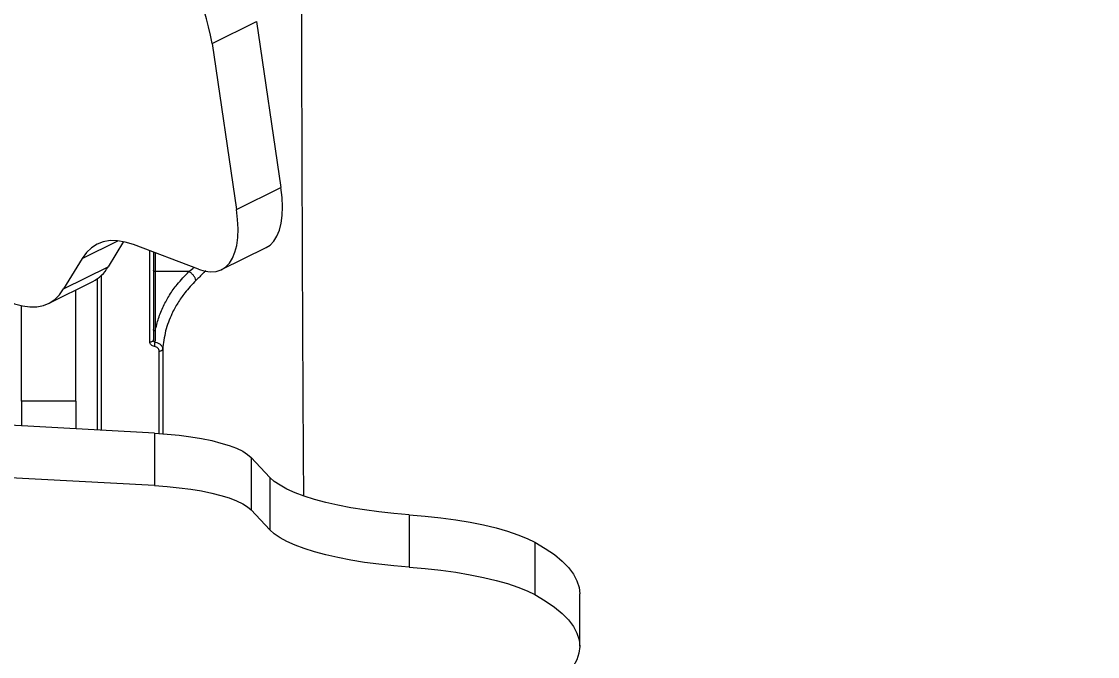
# Model space of a CAD drawing. Header units: millimetres. Extents: x -8422 to 28150, y -6982 to 5510.
# Drawn here: x 20200.4 to 20498.1, y 784.5 to 960.1 of the extents above; entities that cross this region are included whole.
import ezdxf

# ---------------------------------------------------------------- set-up
doc = ezdxf.new("R2010")
doc.units = ezdxf.units.MM
for name, color, linetype in [('DIKOM_ОБЪЕКТ', 7, 'Continuous'), ('DIKOM_РАЗМЕР_ЗОНА', 7, 'Continuous'), ('DIKOM_РАЗМЕР_ОБЪЕКТА', 7, 'Continuous')]:
    doc.layers.add(name, color=color, linetype=linetype)
doc.styles.add('style1', font='arial.ttf', dxfattribs={"width": 0.8})
doc.dimstyles.new('1-50', dxfattribs={"dimtxt": 300, "dimasz": 200, "dimexe": 100, "dimexo": 0, "dimgap": 100, "dimtad": 1, "dimdec": 0, "dimtxsty": 'style1', "dimcen": 0, "dimclrd": 7, "dimclre": 7, "dimadec": 1, "dimazin": 2, "dimtfac": 1, "dimtdec": 0, "dimtmove": 1, "dimatfit": 3, "dimfxl": 0, "dimlwd": 25, "dimlwe": 18, "dimarcsym": 0})

# ---------------------------------------------------------------- blocks, each defined once
blk = doc.blocks.new('*D15')
at = {"layer": 'Defpoints', "color": 0, "transparency": 16777216}
for p in [(19380.28, 3651.45), (27070.13, 3651.45), (15204.41, -3115.19)]:
    blk.add_point(p, dxfattribs=at)
at = {"layer": 'DIKOM_РАЗМЕР_ОБЪЕКТА', "color": 7, "lineweight": 18, "transparency": 16777216}
for p, q in [((19380.28, 3651.45), (27170.13, 3651.45)), ((15204.41, -3115.19), (27170.13, -3115.19))]:
    blk.add_line(p, q, dxfattribs=at)
at = {"layer": 'DIKOM_РАЗМЕР_ОБЪЕКТА', "color": 7, "lineweight": 25, "transparency": 16777216}
blk.add_line((27070.13, -2915.19), (27070.13, 3451.45), dxfattribs=at)
at = {"layer": 'DIKOM_РАЗМЕР_ОБЪЕКТА', "color": 7, "transparency": 16777216}
for points in [[(27036.8, 3451.45), (27103.47, 3451.45), (27070.13, 3651.45)], [(27036.8, -2915.19), (27103.47, -2915.19), (27070.13, -3115.19)]]:
    blk.add_solid(points, dxfattribs=at)
at = {"layer": 'DIKOM_РАЗМЕР_ОБЪЕКТА', "color": 0, "transparency": 16777216, "insert": (26816.96, -135.25), "char_height": 300, "attachment_point": 5, "rotation": 90, "style": 'style1'}
blk.add_mtext('6750', dxfattribs=at)
blk = doc.blocks.new('*D16')
at = {"layer": 'Defpoints', "color": 0, "transparency": 16777216}
for p in [(12490, 1387.95), (23986.61, 1004.03), (12490, -5796.5)]:
    blk.add_point(p, dxfattribs=at)
at = {"layer": 'DIKOM_РАЗМЕР_ОБЪЕКТА', "color": 7, "lineweight": 18, "transparency": 16777216}
for p, q in [((12490, 1387.95), (12490, -5896.5)), ((23986.61, 1004.03), (23986.61, -5896.5))]:
    blk.add_line(p, q, dxfattribs=at)
at = {"layer": 'DIKOM_РАЗМЕР_ОБЪЕКТА', "color": 7, "lineweight": 25, "transparency": 16777216}
blk.add_line((23786.61, -5796.5), (12690, -5796.5), dxfattribs=at)
at = {"layer": 'DIKOM_РАЗМЕР_ОБЪЕКТА', "color": 7, "transparency": 16777216}
for points in [[(12690, -5763.17), (12690, -5829.83), (12490, -5796.5)], [(23786.61, -5763.17), (23786.61, -5829.83), (23986.61, -5796.5)]]:
    blk.add_solid(points, dxfattribs=at)
at = {"layer": 'DIKOM_РАЗМЕР_ОБЪЕКТА', "color": 0, "transparency": 16777216, "insert": (18238.3, -5543.33), "char_height": 300, "attachment_point": 5, "style": 'style1'}
blk.add_mtext('11500', dxfattribs=at)
blk = doc.blocks.new('*D14')
at = {"layer": 'Defpoints', "color": 0, "transparency": 16777216}
for p in [(20684.73, 5148.63), (28049.7, 5148.63), (14575.76, -5055.5)]:
    blk.add_point(p, dxfattribs=at)
at = {"layer": 'DIKOM_РАЗМЕР_ЗОНА', "color": 7, "lineweight": 18, "transparency": 16777216}
for p, q in [((20684.73, 5148.63), (28149.7, 5148.63)), ((14575.76, -5055.5), (28149.7, -5055.5))]:
    blk.add_line(p, q, dxfattribs=at)
at = {"layer": 'DIKOM_РАЗМЕР_ЗОНА', "color": 7, "lineweight": 25, "transparency": 16777216}
blk.add_line((28049.7, -4855.5), (28049.7, 4948.63), dxfattribs=at)
at = {"layer": 'DIKOM_РАЗМЕР_ЗОНА', "color": 7, "transparency": 16777216}
for points in [[(28016.36, 4948.63), (28083.03, 4948.63), (28049.7, 5148.63)], [(28016.36, -4855.5), (28083.03, -4855.5), (28049.7, -5055.5)]]:
    blk.add_solid(points, dxfattribs=at)
at = {"layer": 'DIKOM_РАЗМЕР_ЗОНА', "color": 0, "transparency": 16777216, "insert": (27796.52, -63.59), "char_height": 300, "attachment_point": 5, "rotation": 90, "style": 'style1'}
blk.add_mtext('10200', dxfattribs=at)
blk = doc.blocks.new('*D13')
at = {"layer": 'Defpoints', "color": 0, "transparency": 16777216}
for p in [(10490, 1785.06), (25983.09, 460.53), (10490, -6882.5)]:
    blk.add_point(p, dxfattribs=at)
at = {"layer": 'DIKOM_РАЗМЕР_ЗОНА', "color": 7, "lineweight": 18, "transparency": 16777216}
for p, q in [((10490, 1785.06), (10490, -6982.5)), ((25983.09, 460.53), (25983.09, -6982.5))]:
    blk.add_line(p, q, dxfattribs=at)
at = {"layer": 'DIKOM_РАЗМЕР_ЗОНА', "color": 7, "lineweight": 25, "transparency": 16777216}
blk.add_line((25783.09, -6882.5), (10690, -6882.5), dxfattribs=at)
at = {"layer": 'DIKOM_РАЗМЕР_ЗОНА', "color": 7, "transparency": 16777216}
for points in [[(10690, -6849.17), (10690, -6915.83), (10490, -6882.5)], [(25783.09, -6849.17), (25783.09, -6915.83), (25983.09, -6882.5)]]:
    blk.add_solid(points, dxfattribs=at)
at = {"layer": 'DIKOM_РАЗМЕР_ЗОНА', "color": 0, "transparency": 16777216, "insert": (18236.55, -6629.33), "char_height": 300, "attachment_point": 5, "style": 'style1'}
blk.add_mtext('15500', dxfattribs=at)

msp = doc.modelspace()

# ---------------------------------------------------------------- linework, layer by layer
at = {"layer": 'DIKOM_ОБЪЕКТ', "color": 7, "linetype": 'Continuous', "lineweight": 15}
for p, q in [((20253.15, 953.96), (20265.43, 960.05)), ((20265.43, 960.05), (20272.17, 914.18)), ((20253.15, 953.96), (20259.88, 908.09)), ((20259.88, 908.09), (20272.17, 914.18)), ((20217.18, 894.51), (20227.11, 899.44)), ((20228.61, 899.2), (20224.36, 892.2)), ((20249.42, 891.55), (20231.38, 898.37)), ((20237.42, 896.09), (20237.42, 890.92)), ((20255.79, 891.46), (20268.08, 897.55)), ((20217.18, 894.51), (20212.08, 886.11)), ((20212.08, 886.11), (20224.36, 892.2)), ((20246.75, 890.92), (20237.42, 890.92)), ((20237.42, 890.92), (20237.42, 874.53)), ((20207.88, 882.1), (20220.17, 888.19)), ((20221.42, 847.07), (20221.42, 888.95)), ((20215.42, 855.05), (20215.42, 885.84)), ((20200.42, 855.05), (20200.42, 881.47)), ((20215.42, 855.05), (20200.42, 855.05)), ((20200.42, 855.05), (20200.42, 848.23)), ((20215.42, 855.05), (20215.42, 847.4)), ((20237.25, 846.2), (20181.94, 849.24)), ((20237.25, 846.2), (20237.25, 831.72)), ((20263.99, 839.48), (20263.99, 824.99)), ((20269.13, 834.01), (20263.99, 839.48)), ((20237.25, 831.72), (20181.94, 834.75)), ((20269.13, 834.01), (20269.13, 819.52)), ((20269.13, 819.52), (20263.99, 824.99)), ((20307.67, 823.66), (20307.67, 809.18)), ((20342.46, 816.06), (20342.46, 801.58)), ((20354.86, 787.33), (20354.86, 801.81))]:
    msp.add_line(p, q, dxfattribs=at)
at = {"layer": 'DIKOM_ОБЪЕКТ', "color": 7, "linetype": 'Continuous', "lineweight": 15, "flags": 128}
for points in [[(20268.08, 897.55), (20269.17, 898.25), (20270.21, 899.32), (20271.07, 900.69), (20271.75, 902.34), (20272.24, 904.26), (20272.52, 906.42), (20272.6, 908.82), (20272.49, 911.41), (20272.17, 914.18)], [(20249.42, 891.55), (20251.16, 891.03), (20252.8, 890.83), (20254.3, 890.96), (20255.67, 891.4), (20256.88, 892.16), (20257.92, 893.23), (20258.79, 894.59), (20259.46, 896.25), (20259.95, 898.16), (20260.23, 900.33), (20260.32, 902.72), (20260.2, 905.32), (20259.88, 908.09)], [(20231.38, 898.37), (20229.11, 899.08), (20226.96, 899.45), (20224.93, 899.48), (20223.04, 899.16), (20221.32, 898.49), (20219.75, 897.49), (20218.37, 896.16), (20217.18, 894.51)], [(20191.5, 885.68), (20193.91, 884.16), (20196.25, 882.93), (20198.51, 882.02), (20200.68, 881.42), (20202.73, 881.14), (20204.66, 881.18), (20206.46, 881.54), (20208.11, 882.22), (20209.6, 883.21), (20210.93, 884.51), (20212.08, 886.11)], [(20237.42, 874.53), (20237.33, 874.54), (20237.23, 874.56), (20237.14, 874.59), (20237.07, 874.63), (20237.01, 874.68), (20236.96, 874.74), (20236.93, 874.8), (20236.92, 874.86)], [(20235.93, 871.47), (20236.12, 871.48), (20236.31, 871.51), (20236.48, 871.56), (20236.63, 871.63), (20236.76, 871.71), (20236.85, 871.81), (20236.9, 871.91), (20236.92, 872.01)], [(20238.49, 868.91), (20238.67, 868.93), (20238.86, 868.96), (20239.02, 869), (20239.17, 869.07), (20239.29, 869.15), (20239.39, 869.24), (20239.45, 869.34), (20239.48, 869.44)], [(20237.25, 846.2), (20240.7, 845.97), (20244.04, 845.64), (20247.23, 845.22), (20250.25, 844.73), (20253.05, 844.16), (20255.61, 843.51), (20257.91, 842.8), (20259.91, 842.04), (20261.61, 841.22), (20262.97, 840.37), (20263.99, 839.48)], [(20307.67, 823.66), (20303.42, 824.02), (20299.29, 824.47), (20295.32, 825), (20291.52, 825.62), (20287.94, 826.31), (20284.58, 827.08), (20281.47, 827.91), (20278.64, 828.8), (20276.09, 829.76), (20273.86, 830.76), (20271.94, 831.81), (20270.36, 832.89), (20269.13, 834.01)], [(20237.25, 831.72), (20240.7, 831.48), (20244.04, 831.15), (20247.23, 830.74), (20250.25, 830.24), (20253.05, 829.67), (20255.61, 829.02), (20257.91, 828.31), (20259.91, 827.55), (20261.61, 826.73), (20262.97, 825.88), (20263.99, 824.99)], [(20307.67, 823.66), (20312.13, 823.29), (20316.45, 822.81), (20320.59, 822.24), (20324.54, 821.58), (20328.25, 820.84), (20331.7, 820.02), (20334.87, 819.12), (20337.73, 818.16), (20340.27, 817.14), (20342.46, 816.06)], [(20307.67, 809.18), (20303.42, 809.53), (20299.29, 809.98), (20295.32, 810.51), (20291.52, 811.13), (20287.94, 811.82), (20284.58, 812.59), (20281.47, 813.42), (20278.64, 814.32), (20276.09, 815.27), (20273.86, 816.27), (20271.94, 817.32), (20270.36, 818.4), (20269.13, 819.52)], [(20342.46, 816.06), (20345.34, 814.37), (20347.86, 812.64), (20349.99, 810.88), (20351.75, 809.09), (20353.12, 807.27), (20354.1, 805.44), (20354.68, 803.6), (20354.86, 801.81)], [(20307.67, 809.18), (20312.13, 808.8), (20316.45, 808.32), (20320.59, 807.75), (20324.54, 807.09), (20328.25, 806.35), (20331.7, 805.53), (20334.87, 804.63), (20337.73, 803.67), (20340.27, 802.65), (20342.46, 801.58)], [(20342.46, 801.58), (20345.34, 799.88), (20347.86, 798.15), (20349.99, 796.39), (20351.75, 794.6), (20353.12, 792.78), (20354.1, 790.95), (20354.68, 789.11), (20354.86, 787.26), (20354.65, 785.41), (20354.04, 783.57), (20353.04, 781.74), (20351.64, 779.93), (20349.86, 778.14), (20347.69, 776.37)]]:
    msp.add_lwpolyline(points, dxfattribs=at)
at = {"layer": 'DIKOM_ОБЪЕКТ', "color": 7, "linetype": 'Continuous', "lineweight": 15}
for centre, radius, start, end in [((20175.58, 940.16), 78.79, 10.0861, 37.3016), ((20215.54, 897.23), 10.15, 297.0808, 330.3048), ((20227.31, 871.88), 10.06, 350.2308, 357.0445)]:
    msp.add_arc(centre, radius, start, end, dxfattribs=at)
for points, knots in [([(20277.52, 1172.09), (20277.53, 1165.15), (20277.54, 1151.24), (20277.55, 1130.18), (20277.58, 1108.84), (20277.6, 1087.26), (20277.63, 1065.52), (20277.67, 1044.11), (20277.7, 1023.08), (20277.75, 1002.48), (20277.8, 982), (20277.85, 961.7), (20277.91, 941.65), (20277.97, 922.3), (20278.04, 903.7), (20278.11, 885.88), (20278.19, 868.54), (20278.28, 851.82), (20278.36, 838.53), (20278.41, 831.2), (20278.42, 828.91)], [0, 0, 0, 0, 0.056471, 0.112985, 0.169456, 0.227569, 0.285729, 0.343841, 0.400315, 0.456833, 0.513307, 0.57142, 0.62958, 0.687693, 0.744208, 0.800767, 0.857282, 0.915435, 0.973634, 1, 1, 1, 1]), ([(20235.93, 871.47), (20235.93, 872.02), (20235.93, 874.82), (20235.93, 881.77), (20235.93, 889.59), (20235.93, 895.27), (20235.93, 896.65)], [0, 0, 0, 0, 0.067989, 0.339954, 0.839253, 1, 1, 1, 1]), ([(20236.92, 896.28), (20236.92, 893.75), (20236.92, 885.47), (20236.92, 877.53), (20236.92, 872.01)], [0, 0, 0, 0, 0.305523, 1, 1, 1, 1]), ([(20237.42, 890.92), (20237.37, 890.93), (20237.25, 890.93), (20237.1, 890.99), (20236.99, 891.07), (20236.94, 891.15), (20236.92, 891.21), (20236.92, 891.24), (20236.92, 891.25)], [0, 0, 0, 0, 0.214607, 0.429277, 0.643952, 0.858562, 0.95522, 1, 1, 1, 1]), ([(20237.42, 874.53), (20237.69, 875.69), (20238.24, 878.01), (20239.61, 881.32), (20241.35, 884.46), (20243.62, 887.7), (20245.63, 889.76), (20246.75, 890.92)], [0, 0, 0, 0, 0.194811, 0.391645, 0.575067, 0.760213, 1, 1, 1, 1]), ([(20246.75, 890.92), (20246.76, 890.92), (20246.77, 890.92), (20246.78, 890.92), (20246.78, 890.92), (20246.78, 890.92)], [0, 0, 0, 0, 0.506005, 0.916829, 1, 1, 1, 1]), ([(20246.78, 890.92), (20246.78, 890.92), (20247.21, 891.28), (20247.67, 891.67), (20248.12, 892.04)], [0, 0, 0, 0, 0.005237, 1, 1, 1, 1]), ([(20248.69, 888.45), (20248.69, 888.47), (20248.64, 888.69), (20248.46, 889.15), (20248.02, 889.82), (20247.44, 890.46), (20247, 890.77), (20246.78, 890.92)], [0, 0, 0, 0, 0.026233, 0.263091, 0.508728, 0.754359, 1, 1, 1, 1]), ([(20251.38, 891.13), (20251.18, 890.93), (20250.24, 889.99), (20249.37, 889.13), (20248.69, 888.45)], [0, 0, 0, 0, 0.210223, 1, 1, 1, 1]), ([(20222.42, 889.95), (20222.42, 883.22), (20222.42, 869.66), (20222.42, 855.42), (20222.42, 848.1), (20222.42, 847.02)], [0, 0, 0, 0, 0.45704, 0.920177, 1, 1, 1, 1]), ([(20248.69, 888.45), (20247.62, 887.33), (20245.74, 885.35), (20243.6, 882.23), (20241.7, 878.74), (20240.09, 874.47), (20239.68, 871.13), (20239.48, 869.44)], [0, 0, 0, 0, 0.202261, 0.356404, 0.511992, 0.753249, 1, 1, 1, 1]), ([(20237.42, 874.53), (20237.41, 874.28), (20237.38, 873.23), (20237.37, 872.17), (20237.35, 871.37)], [0, 0, 0, 0, 0.240831, 1, 1, 1, 1]), ([(20237.22, 870.18), (20237.03, 870.22), (20236.68, 870.3), (20236.26, 870.61), (20235.98, 871.01), (20235.95, 871.31), (20235.93, 871.47)], [0, 0, 0, 0, 0.259212, 0.502173, 0.75114, 1, 1, 1, 1]), ([(20236.92, 872.01), (20236.93, 871.94), (20236.94, 871.79), (20237.03, 871.59), (20237.15, 871.45), (20237.27, 871.38), (20237.33, 871.37), (20237.35, 871.37)], [0, 0, 0, 0, 0.273555, 0.534283, 0.76884, 0.93409, 1, 1, 1, 1]), ([(20238.49, 868.91), (20238.47, 869.06), (20238.44, 869.36), (20238.16, 869.75), (20237.77, 870.04), (20237.43, 870.15), (20237.24, 870.17), (20237.22, 870.18)], [0, 0, 0, 0, 0.248668, 0.49752, 0.738947, 0.970324, 1, 1, 1, 1]), ([(20237.35, 871.37), (20237.39, 871.36), (20237.69, 871.32), (20238.27, 871.15), (20238.93, 870.71), (20239.38, 870.11), (20239.45, 869.66), (20239.48, 869.44)], [0, 0, 0, 0, 0.030022, 0.263948, 0.506646, 0.75445, 1, 1, 1, 1]), ([(20239.48, 869.44), (20239.48, 863.76), (20239.48, 855.78), (20239.48, 848.21), (20239.48, 846.02)], [0, 0, 0, 0, 0.710692, 1, 1, 1, 1]), ([(20238.49, 846.1), (20238.49, 848.02), (20238.49, 855.39), (20238.49, 863.17), (20238.49, 868.91)], [0, 0, 0, 0, 0.261095, 1, 1, 1, 1])]:
    msp.add_open_spline(points, degree=3, knots=knots, dxfattribs=at)

# ---------------------------------------------------------------- dimensions: what is measured, and where the dimension line sits
at = {"layer": 'DIKOM_РАЗМЕР_ЗОНА'}
dim = msp.add_linear_dim(base=(28049.7, 5148.63), p1=(14575.76, -5055.5), p2=(20684.73, 5148.63), angle=270, text='10200', dimstyle='1-50', override={"dimscale": 1, "dimtix": 0, "dimtofl": 1, "dimtmove": 1, "dimatfit": 3}, dxfattribs=at)
dim.commit()
dim.dimension.update_dxf_attribs({"geometry": '*D14', "text_midpoint": (28049.7, -63.59), "dimtype": 160})
dim = msp.add_linear_dim(base=(10490, -6882.5), p1=(25983.09, 460.53), p2=(10490, 1785.06), angle=180, text='15500', dimstyle='1-50', dxfattribs=at)
dim.commit()
dim.dimension.update_dxf_attribs({"geometry": '*D13', "text_midpoint": (18236.55, -6882.5), "dimtype": 160})
at = {"layer": 'DIKOM_РАЗМЕР_ОБЪЕКТА'}
dim = msp.add_linear_dim(base=(27070.13, 3651.45), p1=(15204.41, -3115.19), p2=(19380.28, 3651.45), angle=270, text='6750', dimstyle='1-50', override={"dimscale": 1, "dimtix": 0, "dimtofl": 1, "dimtmove": 1, "dimatfit": 3}, dxfattribs=at)
dim.commit()
dim.dimension.update_dxf_attribs({"geometry": '*D15', "text_midpoint": (27070.13, -135.25), "dimtype": 160})
dim = msp.add_linear_dim(base=(12490, -5796.5), p1=(23986.61, 1004.03), p2=(12490, 1387.95), angle=180, text='11500', dimstyle='1-50', dxfattribs=at)
dim.commit()
dim.dimension.update_dxf_attribs({"geometry": '*D16', "text_midpoint": (18238.3, -5796.5), "dimtype": 160})

doc.saveas('drawing.dxf')
